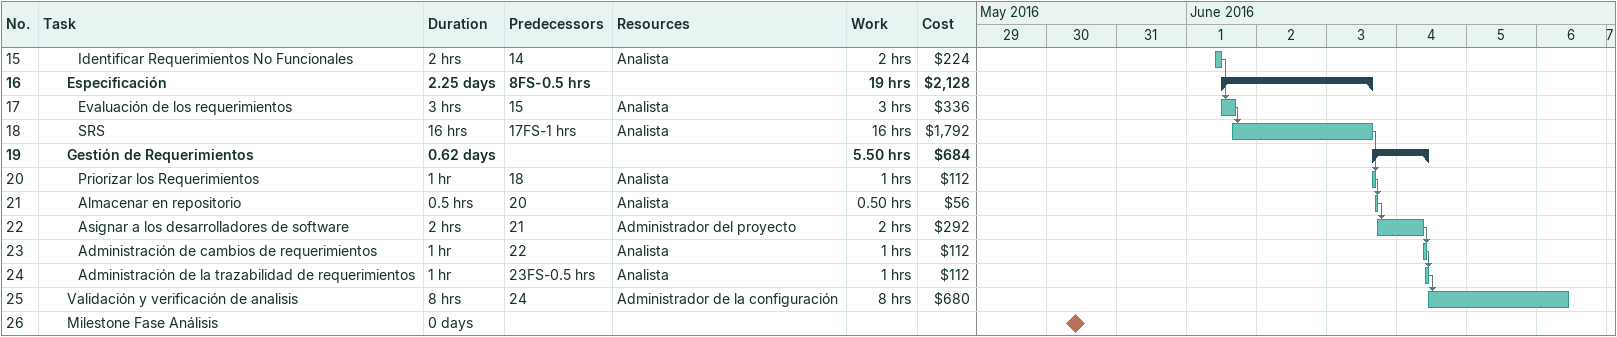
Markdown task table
| ID | Level | Task | Duration | Start | Finish | Predecessors | Resources | Work (h) | Cost ($) |
|---|---|---|---|---|---|---|---|---|---|
| 15 | 4 | Identificar Requerimientos No Funcionales | 2h | 2016-06-01 | 2016-06-01 | 14 | Analista | 2 | 224 |
| 16 | 3 | **Especificación** | 2.25d | 2016-06-01 | 2016-06-03 | 8FS-0.5h |  | 19 | 2128 |
| 17 | 4 | Evaluación de los requerimientos | 3h | 2016-06-01 | 2016-06-01 | 15 | Analista | 3 | 336 |
| 18 | 4 | SRS | 16h | 2016-06-01 | 2016-06-03 | 17FS-1h | Analista | 16 | 1792 |
| 19 | 3 | **Gestión de Requerimientos** | 0.62d | 2016-06-03 | 2016-06-04 |  |  | 5.50 | 684 |
| 20 | 4 | Priorizar los Requerimientos | 1h | 2016-06-03 | 2016-06-03 | 18 | Analista | 1 | 112 |
| 21 | 4 | Almacenar en repositorio | 0.5h | 2016-06-03 | 2016-06-03 | 20 | Analista | 0.50 | 56 |
| 22 | 4 | Asignar a los desarrolladores de software | 2h | 2016-06-03 | 2016-06-04 | 21 | Administrador del proyecto | 2 | 292 |
| 23 | 4 | Administración de cambios de requerimientos | 1h | 2016-06-04 | 2016-06-04 | 22 | Analista | 1 | 112 |
| 24 | 4 | Administración de la trazabilidad de requerimientos | 1h | 2016-06-04 | 2016-06-04 | 23FS-0.5h | Analista | 1 | 112 |
| 25 | 3 | Validación y verificación de analisis | 8h | 2016-06-04 | 2016-06-06 | 24 | Administrador de la configuración | 8 | 680 |
| 26 | 3 | Milestone Fase Análisis | 0d | 2016-05-30 | 2016-05-30 |  |  |  |  |
